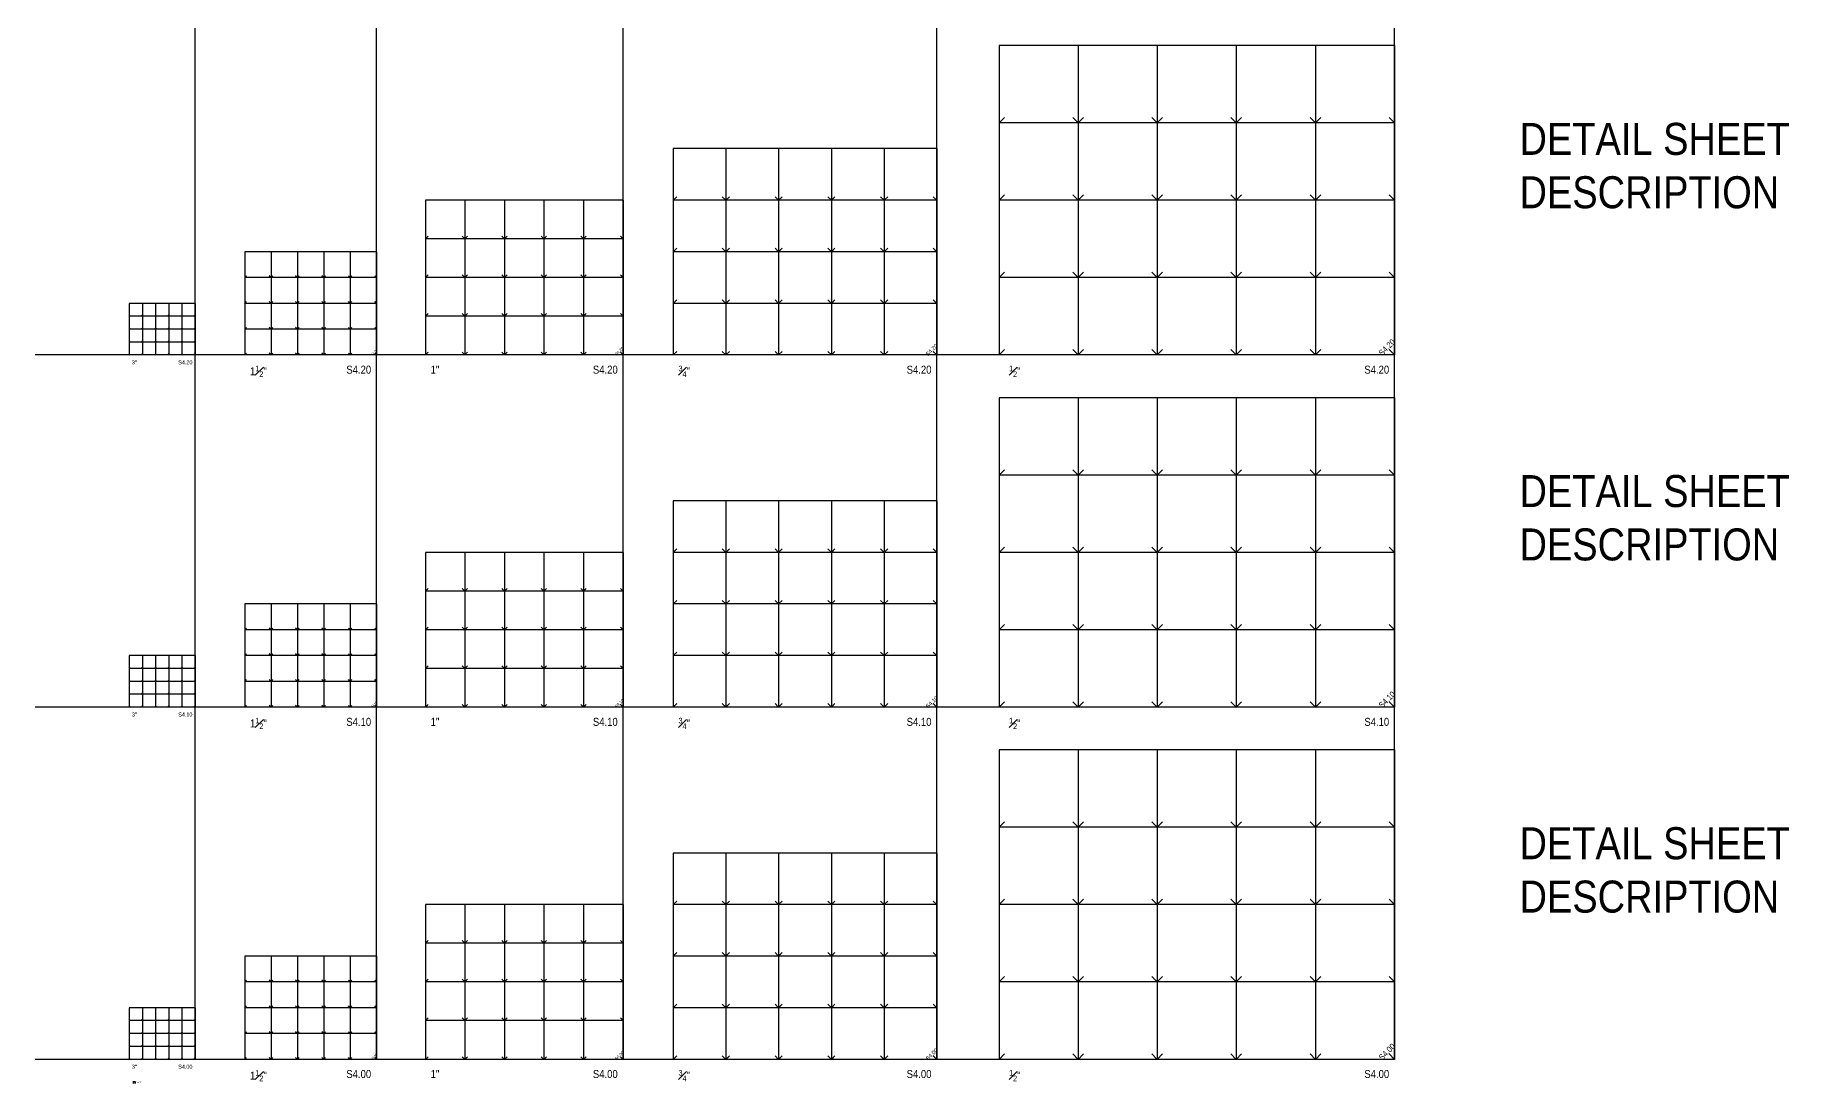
# Model space of a CAD drawing. Header units: inches. Extents: x -2661 to 42767, y -1222 to 9099.
# Drawn here: x 32515 to 36461, y 1719 to 4076 of the extents above; entities that cross this region are included whole.
import ezdxf

# ---------------------------------------------------------------- set-up
doc = ezdxf.new("R2010")
doc.units = ezdxf.units.IN
doc.header["$LTSCALE"] = 12
doc.header["$MEASUREMENT"] = 0
doc.linetypes.add('HIDDEN', pattern=[0.375, 0.25, -0.125])
doc.linetypes.add('HIDDEN2', pattern=[0.1875, 0.125, -0.0625])
doc.layers.get('0').update_dxf_attribs({"linetype": 'CONTINUOUS'})
doc.layers.add('DESIGNER COMMENTS', color=221, linetype='CONTINUOUS', plot=False)
doc.layers.add('S-ANNO-GRID-NONPLOT', color=251, linetype='CONTINUOUS', plot=False)
doc.layers.add('S-ANNO-NOTE', color=4, linetype='CONTINUOUS')
doc.layers.add('S-MEMBRANE', color=6, linetype='HIDDEN')
doc.styles.add('Arial', font='arial.ttf', dxfattribs={"width": 0.85})

# ---------------------------------------------------------------- blocks, each defined once
blk = doc.blocks.new('Se_GRID 30x42')
for p, q in [((7.41, 29), (0, 29)), ((0, 29), (0, 21.75)), ((14.83, 29), (7.41, 29)), ((7.41, 29), (7.41, 21.75)), ((22.24, 29), (14.83, 29)), ((14.83, 29), (14.83, 21.75)), ((29.66, 29), (22.24, 29)), ((22.24, 29), (22.24, 21.75)), ((37.07, 29), (29.66, 29)), ((29.66, 29), (29.66, 21.75)), ((37.07, 29), (37.07, 21.75)), ((0, 21.75), (0.5, 22.25)), ((7.41, 21.75), (0, 21.75)), ((0, 21.75), (0, 14.5)), ((7.41, 21.75), (7.91, 22.25)), ((14.83, 21.75), (7.41, 21.75)), ((7.41, 21.75), (7.41, 14.5)), ((14.83, 21.75), (15.33, 22.25)), ((22.24, 21.75), (14.83, 21.75)), ((14.83, 21.75), (14.83, 14.5)), ((22.24, 21.75), (22.74, 22.25)), ((29.66, 21.75), (22.24, 21.75)), ((22.24, 21.75), (22.24, 14.5)), ((29.66, 21.75), (30.16, 22.25)), ((37.07, 21.75), (29.66, 21.75)), ((29.66, 21.75), (29.66, 14.5)), ((37.07, 21.75), (37.07, 14.5)), ((0, 14.5), (0.5, 15)), ((7.41, 14.5), (7.91, 15)), ((14.83, 14.5), (15.33, 15)), ((22.24, 14.5), (22.74, 15)), ((29.66, 14.5), (30.16, 15)), ((7.41, 14.5), (0, 14.5)), ((0, 14.5), (0, 7.25)), ((14.83, 14.5), (7.41, 14.5)), ((7.41, 14.5), (7.41, 7.25)), ((22.24, 14.5), (14.83, 14.5)), ((14.83, 14.5), (14.83, 7.25)), ((29.66, 14.5), (22.24, 14.5)), ((22.24, 14.5), (22.24, 7.25)), ((37.07, 14.5), (29.66, 14.5)), ((29.66, 14.5), (29.66, 7.25)), ((37.07, 14.5), (37.07, 7.25)), ((0, 7.25), (0.5, 7.75)), ((7.41, 7.25), (0, 7.25)), ((0, 7.25), (0, 0)), ((7.41, 7.25), (7.91, 7.75)), ((14.83, 7.25), (7.41, 7.25)), ((7.41, 7.25), (7.41, 0)), ((14.83, 7.25), (15.33, 7.75)), ((22.24, 7.25), (14.83, 7.25)), ((14.83, 7.25), (14.83, 0)), ((22.24, 7.25), (22.74, 7.75)), ((29.66, 7.25), (22.24, 7.25)), ((22.24, 7.25), (22.24, 0)), ((29.66, 7.25), (30.16, 7.75)), ((37.07, 7.25), (29.66, 7.25)), ((29.66, 7.25), (29.66, 0)), ((37.07, 7.25), (37.07, 0)), ((0, 0), (0.5, 0.5)), ((7.41, 0), (0, 0)), ((7.41, 0), (7.91, 0.5)), ((14.83, 0), (7.41, 0)), ((14.83, 0), (15.33, 0.5)), ((22.24, 0), (14.83, 0)), ((22.24, 0), (22.74, 0.5)), ((29.66, 0), (22.24, 0)), ((29.66, 0), (30.16, 0.5)), ((37.07, 0), (29.66, 0))]:
    blk.add_line(p, q)
at = {"linetype": 'HIDDEN2'}
for p, q in [((7.41, 21.75), (6.91, 22.25)), ((14.83, 21.75), (14.33, 22.25)), ((22.24, 21.75), (21.74, 22.25)), ((29.66, 21.75), (29.16, 22.25)), ((37.07, 21.75), (36.57, 22.25)), ((7.41, 14.5), (6.91, 15)), ((14.83, 14.5), (14.33, 15)), ((22.24, 14.5), (21.74, 15)), ((29.66, 14.5), (29.16, 15)), ((37.07, 14.5), (36.57, 15)), ((7.41, 7.25), (6.91, 7.75)), ((14.83, 7.25), (14.33, 7.75)), ((22.24, 7.25), (21.74, 7.75)), ((29.66, 7.25), (29.16, 7.75)), ((37.07, 7.25), (36.57, 7.75)), ((7.41, 0), (6.91, 0.5)), ((14.83, 0), (14.33, 0.5)), ((22.24, 0), (21.74, 0.5)), ((29.66, 0), (29.16, 0.5)), ((37.07, 0), (36.57, 0.5))]:
    blk.add_line(p, q, dxfattribs=at)

msp = doc.modelspace()

# ---------------------------------------------------------------- linework, layer by layer
at = {"layer": 'S-ANNO-GRID-NONPLOT'}
for p, q in [((35573.28746, 1772.36325), (35573.28746, 6581.16451)), ((34543.63922, 1772.36325), (34543.63922, 6357.75136)), ((33837.84359, 1772.36325), (33837.84359, 6203.46833)), ((33283.16236, 1772.36325), (33283.16236, 6105.58234)), ((32875.07826, 1772.36325), (32875.07826, 5939.82981)), ((35573.28746, 3356.36325), (32515.07826, 3356.36325)), ((35573.28746, 2564.36325), (32515.07826, 2564.36325)), ((35573.28746, 1772.36325), (32515.07826, 1772.36325))]:
    msp.add_line(p, q, dxfattribs=at)
at = {"layer": 'S-MEMBRANE', "color": 2, "linetype": 'HIDDEN2'}
msp.add_line((32735.22642, 1722.54373), (32741.83939, 1722.54373), dxfattribs=at)
at = {"layer": 'S-MEMBRANE'}
msp.add_line((32735.22642, 1719.54373), (32741.83939, 1719.54373), dxfattribs=at)
at = {"layer": 'S-MEMBRANE', "color": 4, "linetype": 'HIDDEN2', "const_width": 0.08333}
msp.add_lwpolyline([(32735.22642, 1721.04373), (32741.83939, 1721.04373)], dxfattribs=at)

# ---------------------------------------------------------------- block references
at = {"layer": 'S-ANNO-GRID-NONPLOT'}
for p, xscale, yscale, zscale in [((34683.61467, 3356.36325), 24, 24, 24), ((33950.52402, 3356.36325), 16, 16, 16), ((33393.0072, 3356.36325), 12, 12, 12), ((32986.60476, 3356.36325), 8, 8, 8), ((32726.79946, 3356.36325), 4, 4, 4), ((34683.61467, 2564.36325), 24, 24, 24), ((33950.52402, 2564.36325), 16, 16, 16), ((33393.0072, 2564.36325), 12, 12, 12), ((32986.60476, 2564.36325), 8, 8, 8), ((32726.79946, 2564.36325), 4, 4, 4), ((34683.61467, 1772.36325), 24, 24, 24), ((33950.52402, 1772.36325), 16, 16, 16), ((33393.0072, 1772.36325), 12, 12, 12), ((32986.60476, 1772.36325), 8, 8, 8), ((32726.79946, 1772.36325), 4, 4, 4)]:
    msp.add_blockref('Se_GRID 30x42', p, dxfattribs=dict(at, xscale=xscale, yscale=yscale, zscale=zscale))

# ---------------------------------------------------------------- texts
at = {"layer": 'DESIGNER COMMENTS', "color": 191, "char_height": 72, "width": 693.3801297, "attachment_point": 1, "style": 'Arial'}
for insert in [(35854.48625, 3878.36325), (35854.48625, 3086.36325), (35854.48625, 2294.36325)]:
    msp.add_mtext('\\A1;{\\C191;DETAIL SHEET DESCRIPTION}', dxfattribs=dict(at, insert=insert))
at = {"layer": 'S-ANNO-GRID-NONPLOT', "attachment_point": 5, "rotation": 45, "style": 'Arial'}
for s, insert, char_height, width in [('S4.20', (32872.24984, 3359.19168), 2.25, 7.3871985), ('S4.20', (33277.50551, 3362.02011), 4.5, 14.7743969), ('S4.20', (33829.35831, 3364.84854), 6.75, 22.1615954), ('S4.20', (34532.32551, 3367.67696), 9, 29.5487939), ('S4.20', (35556.3169, 3373.33382), 13.5, 44.3231908), ('S4.10', (32872.24984, 2567.19168), 2.25, 7.3871985), ('S4.10', (33277.50551, 2570.02011), 4.5, 14.7743969), ('S4.10', (33829.35831, 2572.84854), 6.75, 22.1615954), ('S4.10', (34532.32551, 2575.67696), 9, 29.5487939), ('S4.10', (35556.3169, 2581.33382), 13.5, 44.3231908), ('S4.00', (32872.24984, 1775.19168), 2.25, 7.3871985), ('S4.00', (33277.50551, 1778.02011), 4.5, 14.7743969), ('S4.00', (33829.35831, 1780.84854), 6.75, 22.1615954), ('S4.00', (34532.32551, 1783.67696), 9, 29.5487939), ('S4.00', (35556.3169, 1789.33382), 13.5, 44.3231908)]:
    msp.add_mtext(s, dxfattribs=dict(at, insert=insert, char_height=char_height, width=width))
at = {"layer": 'S-ANNO-GRID-NONPLOT', "color": 191, "style": 'Arial'}
for s, insert, char_height, width, attachment_point in [('3"', (32732.79946, 3344.36325), 9, 29.5487939, 1), ('S4.20', (32869.07826, 3344.36325), 9, 29.5487939, 3), ('\\A1;1{\\H0.7x;\\S1#2;}"', (32998.60476, 3332.36325), 18, 59.0975878, 1), ('S4.20', (33271.16236, 3332.36325), 18, 59.0975878, 3), ('1"', (33405.0072, 3332.36325), 18, 59.0975878, 1), ('S4.20', (33825.84359, 3332.36325), 18, 59.0975878, 3), ('\\A1;{\\H0.7x;\\S3#4;}"', (33962.52402, 3332.36325), 18, 59.0975878, 1), ('S4.20', (34531.63922, 3332.36325), 18, 59.0975878, 3), ('\\A1;{\\H0.7x;\\S1#2;}"', (34706.15248, 3332.36325), 18, 59.0975878, 1), ('S4.20', (35561.28746, 3332.36325), 18, 59.0975878, 3), ('3"', (32732.79946, 2552.36325), 9, 29.5487939, 1), ('S4.10', (32869.07826, 2552.36325), 9, 29.5487939, 3), ('\\A1;1{\\H0.7x;\\S1#2;}"', (32998.60476, 2540.36325), 18, 59.0975878, 1), ('S4.10', (33271.16236, 2540.36325), 18, 59.0975878, 3), ('1"', (33405.0072, 2540.36325), 18, 59.0975878, 1), ('S4.10', (33825.84359, 2540.36325), 18, 59.0975878, 3), ('\\A1;{\\H0.7x;\\S3#4;}"', (33962.52402, 2540.36325), 18, 59.0975878, 1), ('S4.10', (34531.63922, 2540.36325), 18, 59.0975878, 3), ('\\A1;{\\H0.7x;\\S1#2;}"', (34706.15248, 2540.36325), 18, 59.0975878, 1), ('S4.10', (35561.28746, 2540.36325), 18, 59.0975878, 3), ('3"', (32732.79946, 1760.36325), 9, 29.5487939, 1), ('S4.00', (32869.07826, 1760.36325), 9, 29.5487939, 3), ('\\A1;1{\\H0.7x;\\S1#2;}"', (32998.60476, 1748.36325), 18, 59.0975878, 1), ('S4.00', (33271.16236, 1748.36325), 18, 59.0975878, 3), ('1"', (33405.0072, 1748.36325), 18, 59.0975878, 1), ('S4.00', (33825.84359, 1748.36325), 18, 59.0975878, 3), ('\\A1;{\\H0.7x;\\S3#4;}"', (33962.52402, 1748.36325), 18, 59.0975878, 1), ('S4.00', (34531.63922, 1748.36325), 18, 59.0975878, 3), ('\\A1;{\\H0.7x;\\S1#2;}"', (34706.15248, 1748.36325), 18, 59.0975878, 1), ('S4.00', (35561.28746, 1748.36325), 18, 59.0975878, 3)]:
    msp.add_mtext(s, dxfattribs=dict(at, insert=insert, char_height=char_height, width=width, attachment_point=attachment_point))
at = {"layer": 'S-ANNO-NOTE', "color": 191, "char_height": 0.375, "width": 14.0691627, "attachment_point": 4, "style": 'Arial'}
for s, insert in [('WATERPROOF MEMBRANE AT CONCRETE', (32743.56065, 1721.03399)), ('WATERPROOF MEMBRANE AT FRAMING', (32743.56065, 1719.53399)), ('DRAINAGE (FILTER FABRIC OR DRAINAGE MAT)', (32743.56065, 1722.53399))]:
    msp.add_mtext(s, dxfattribs=dict(at, insert=insert))

doc.saveas('drawing.dxf')
